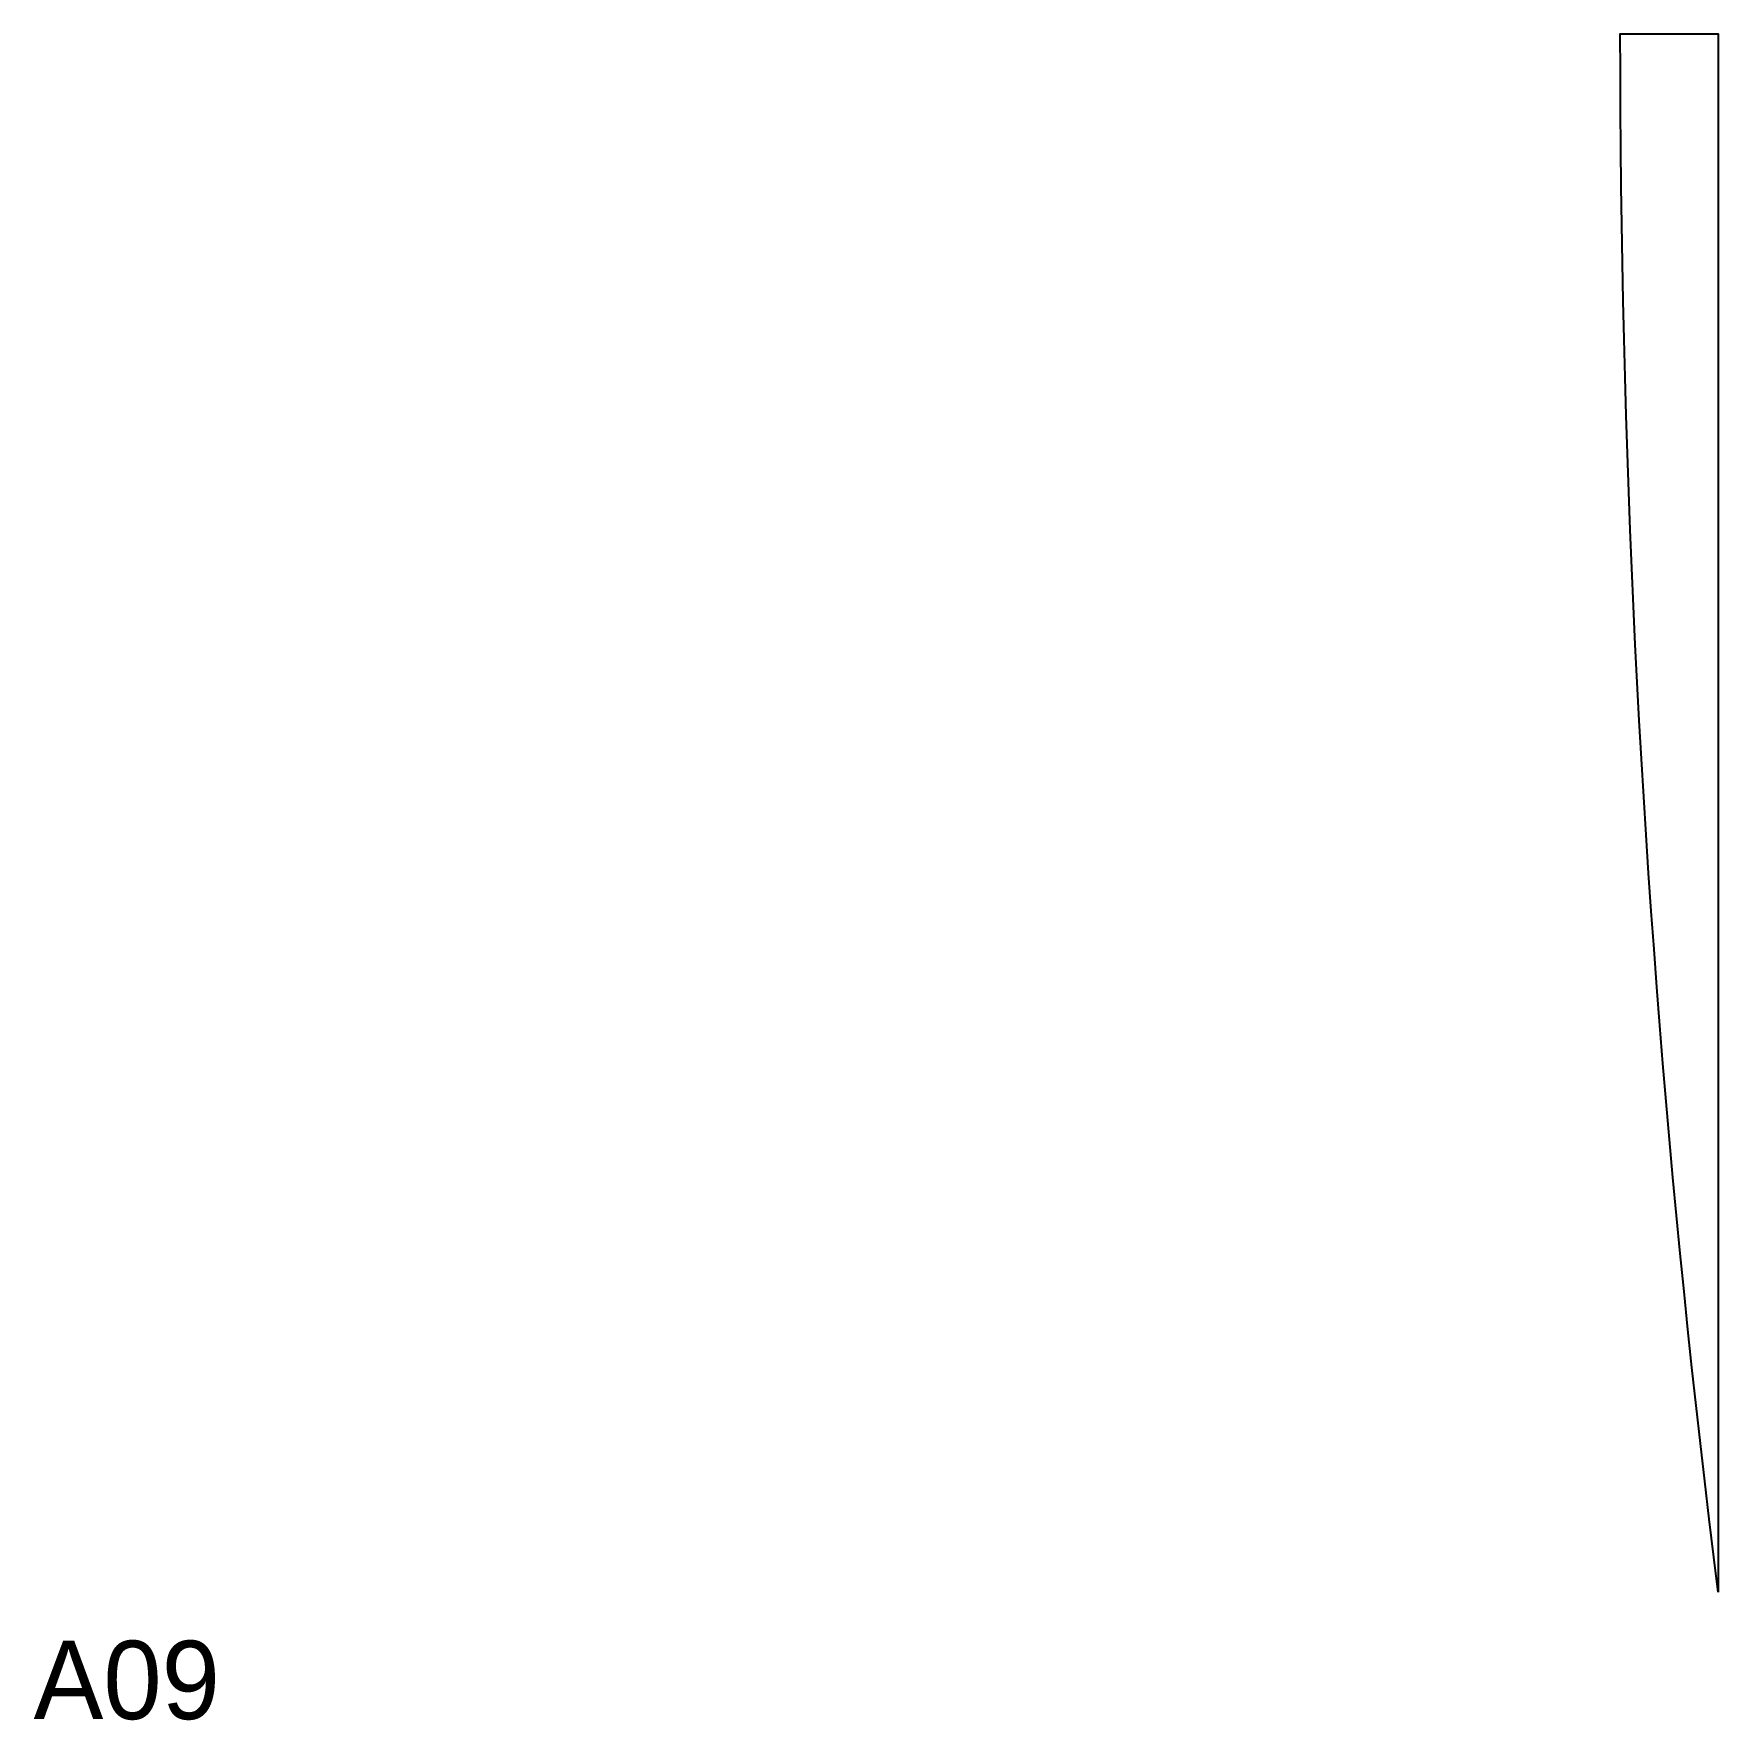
# Model space of a CAD drawing. Header units: millimetres. Extents: x 40 to 900, y 39 to 900.
import ezdxf

# ---------------------------------------------------------------- set-up
doc = ezdxf.new("R2010")
doc.units = ezdxf.units.MM
doc.layers.add('CUT', color=1, linetype='Continuous')
doc.layers.add('ID', color=3, linetype='Continuous')

msp = doc.modelspace()

# ---------------------------------------------------------------- linework, layer by layer
at = {"layer": 'CUT'}
msp.add_lwpolyline([(900, 104.72), (897.75, 122.69), (895.4, 142.03), (893.1, 161.38), (890.87, 180.73), (888.69, 200.09), (886.57, 219.46), (884.51, 238.83), (882.52, 258.21), (880.58, 277.59), (878.7, 296.98), (876.88, 316.38), (875.12, 335.78), (873.41, 355.19), (871.77, 374.6), (870.19, 394.02), (868.67, 413.44), (867.21, 432.87), (865.8, 452.3), (864.46, 471.73), (863.17, 491.17), (861.95, 510.61), (860.79, 530.06), (859.68, 549.51), (858.63, 568.96), (857.65, 588.42), (856.72, 607.88), (855.86, 627.34), (855.05, 646.81), (854.3, 666.27), (853.62, 685.74), (852.99, 705.21), (852.42, 724.69), (851.91, 744.16), (851.46, 763.64), (851.08, 783.12), (850.75, 802.6), (850.48, 822.08), (850.27, 841.56), (850.12, 861.04), (850.03, 880.52), (850, 900), (900, 900), (900, 104.72)], close=True, dxfattribs=at)

# ---------------------------------------------------------------- texts
at = {"layer": 'ID'}
msp.add_text('A09', height=40, dxfattribs=at).set_placement((40, 40))

doc.saveas('drawing.dxf')
